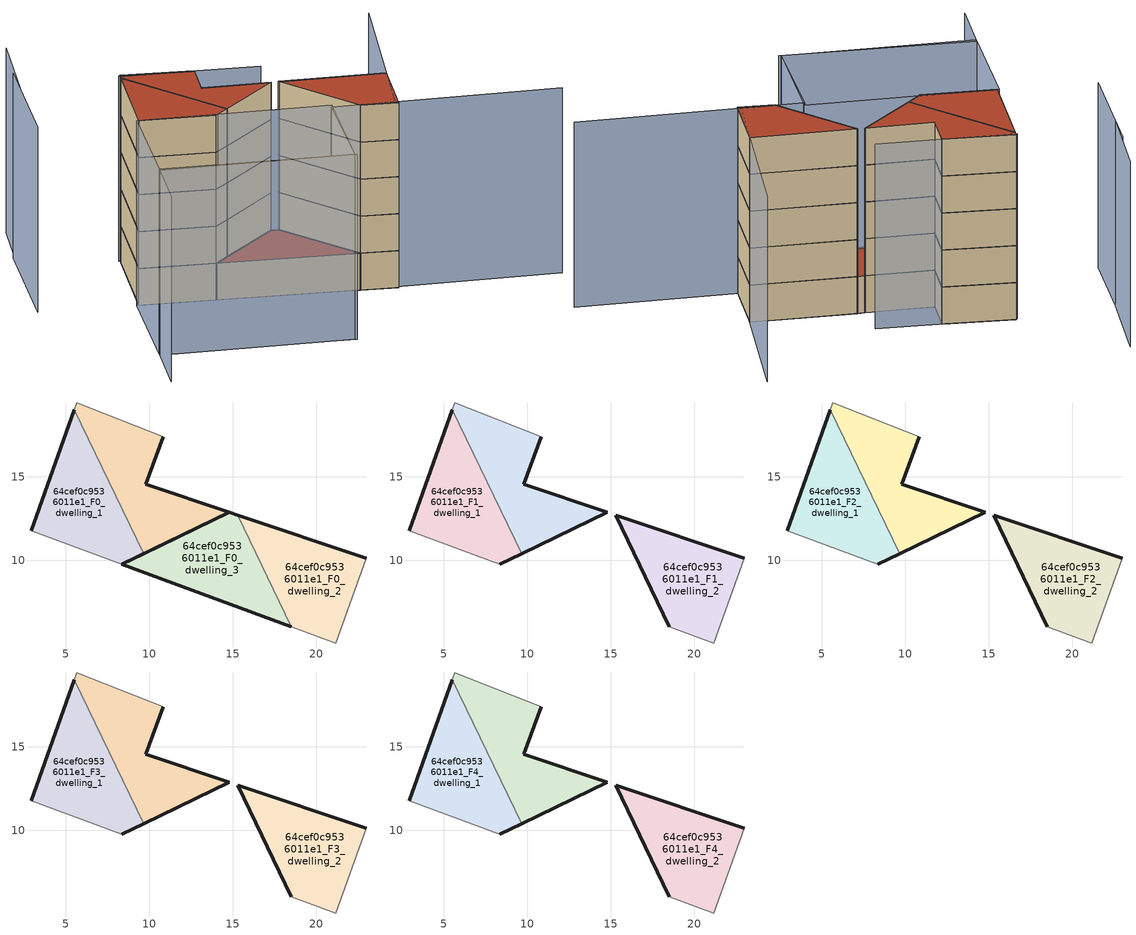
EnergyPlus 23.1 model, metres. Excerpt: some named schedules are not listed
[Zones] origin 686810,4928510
64cef0c9536011e1_F0_dwelling_0
 floor ground (EU_floor_Construction): 14.79,12.88 9.8,14.55 10.84,17.39 5.66,19.42 5.52,19.03 9.66,10.41 z0
 wall outside (EU_wall_Construction): 10.84,17.39 9.8,14.55 14.79,12.88 9.66,10.41 z0:3
 wall to 64cef0c9536011e1_F0_dwelling_1 (EU_wall_Construction): 9.66,10.41 5.52,19.03 z0:3
 wall adiabatic (EU_wall_Construction): 5.52,19.03 5.66,19.42 10.84,17.39 z0:3
64cef0c9536011e1_F0_dwelling_1
 floor ground (EU_floor_Construction): 9.66,10.41 5.52,19.03 2.93,11.76 8.34,9.77 z0
 wall outside (EU_wall_Construction): 9.66,10.41 8.34,9.77 / 2.93,11.76 5.52,19.03 z0:3
 wall adiabatic (EU_wall_Construction): 8.34,9.77 2.93,11.76 z0:3
64cef0c9536011e1_F0_dwelling_2
 floor ground (EU_floor_Construction): 21.16,5.05 22.99,10.13 15.28,12.71 18.5,6.03 z0
 wall outside (EU_wall_Construction): 15.28,12.71 22.99,10.13 z0:3
 wall adiabatic (EU_wall_Construction): 22.99,10.13 21.16,5.05 18.5,6.03 z0:3
 wall to 64cef0c9536011e1_F0_dwelling_3 (EU_wall_Construction): 18.5,6.03 15.28,12.71 z0:3
64cef0c9536011e1_F0_dwelling_3
 floor ground (EU_floor_Construction): 18.5,6.03 15.28,12.71 14.79,12.88 8.34,9.77 z0
 wall outside (EU_wall_Construction): 18.5,6.03 8.34,9.77 14.79,12.88 15.28,12.71 z0:3
 roof outside (EU_roof_Construction): 15.28,12.71 18.5,6.03 8.34,9.77 14.79,12.88 z3
64cef0c9536011e1_F1_dwelling_0
 floor to 64cef0c9536011e1_F0_dwelling_0 (EU_floor_Construction): 14.79,12.88 9.8,14.55 10.84,17.39 5.66,19.42 5.52,19.03 9.66,10.41 z3
 wall outside (EU_wall_Construction): 10.84,17.39 9.8,14.55 14.79,12.88 9.66,10.41 z3:6
 wall to 64cef0c9536011e1_F1_dwelling_1 (EU_wall_Construction): 9.66,10.41 5.52,19.03 z3:6
 wall adiabatic (EU_wall_Construction): 5.52,19.03 5.66,19.42 10.84,17.39 z3:6
64cef0c9536011e1_F1_dwelling_1
 floor to 64cef0c9536011e1_F0_dwelling_1 (EU_floor_Construction): 9.66,10.41 5.52,19.03 2.93,11.76 8.34,9.77 z3
 wall outside (EU_wall_Construction): 9.66,10.41 8.34,9.77 / 2.93,11.76 5.52,19.03 z3:6
 wall adiabatic (EU_wall_Construction): 8.34,9.77 2.93,11.76 z3:6
64cef0c9536011e1_F1_dwelling_2
 floor to 64cef0c9536011e1_F0_dwelling_2 (EU_floor_Construction): 21.16,5.05 22.99,10.13 15.28,12.71 18.5,6.03 z3
 wall outside (EU_wall_Construction): 18.5,6.03 15.28,12.71 22.99,10.13 z3:6
 wall adiabatic (EU_wall_Construction): 22.99,10.13 21.16,5.05 18.5,6.03 z3:6
64cef0c9536011e1_F2_dwelling_0
 floor to 64cef0c9536011e1_F1_dwelling_0 (EU_floor_Construction): 14.79,12.88 9.8,14.55 10.84,17.39 5.66,19.42 5.52,19.03 9.66,10.41 z6
 wall outside (EU_wall_Construction): 10.84,17.39 9.8,14.55 14.79,12.88 9.66,10.41 z6:9
 wall to 64cef0c9536011e1_F2_dwelling_1 (EU_wall_Construction): 9.66,10.41 5.52,19.03 z6:9
 wall adiabatic (EU_wall_Construction): 5.52,19.03 5.66,19.42 10.84,17.39 z6:9
64cef0c9536011e1_F2_dwelling_1
 floor to 64cef0c9536011e1_F1_dwelling_1 (EU_floor_Construction): 9.66,10.41 5.52,19.03 2.93,11.76 8.34,9.77 z6
 wall outside (EU_wall_Construction): 9.66,10.41 8.34,9.77 / 2.93,11.76 5.52,19.03 z6:9
 wall adiabatic (EU_wall_Construction): 8.34,9.77 2.93,11.76 z6:9
64cef0c9536011e1_F2_dwelling_2
 floor to 64cef0c9536011e1_F1_dwelling_2 (EU_floor_Construction): 21.16,5.05 22.99,10.13 15.28,12.71 18.5,6.03 z6
 wall outside (EU_wall_Construction): 18.5,6.03 15.28,12.71 22.99,10.13 z6:9
 wall adiabatic (EU_wall_Construction): 22.99,10.13 21.16,5.05 18.5,6.03 z6:9
64cef0c9536011e1_F3_dwelling_0
 floor to 64cef0c9536011e1_F2_dwelling_0 (EU_floor_Construction): 14.79,12.88 9.8,14.55 10.84,17.39 5.66,19.42 5.52,19.03 9.66,10.41 z9
 wall outside (EU_wall_Construction): 10.84,17.39 9.8,14.55 14.79,12.88 9.66,10.41 z9:12
 wall to 64cef0c9536011e1_F3_dwelling_1 (EU_wall_Construction): 9.66,10.41 5.52,19.03 z9:12
 wall adiabatic (EU_wall_Construction): 5.52,19.03 5.66,19.42 10.84,17.39 z9:12
64cef0c9536011e1_F3_dwelling_1
 floor to 64cef0c9536011e1_F2_dwelling_1 (EU_floor_Construction): 9.66,10.41 5.52,19.03 2.93,11.76 8.34,9.77 z9
 wall outside (EU_wall_Construction): 9.66,10.41 8.34,9.77 / 2.93,11.76 5.52,19.03 z9:12
 wall adiabatic (EU_wall_Construction): 8.34,9.77 2.93,11.76 z9:12
64cef0c9536011e1_F3_dwelling_2
 floor to 64cef0c9536011e1_F2_dwelling_2 (EU_floor_Construction): 21.16,5.05 22.99,10.13 15.28,12.71 18.5,6.03 z9
 wall outside (EU_wall_Construction): 18.5,6.03 15.28,12.71 22.99,10.13 z9:12
 wall adiabatic (EU_wall_Construction): 22.99,10.13 21.16,5.05 18.5,6.03 z9:12
64cef0c9536011e1_F4_dwelling_0
 floor to 64cef0c9536011e1_F3_dwelling_0 (EU_floor_Construction): 14.79,12.88 9.8,14.55 10.84,17.39 5.66,19.42 5.52,19.03 9.66,10.41 z12
 wall outside (EU_wall_Construction): 10.84,17.39 9.8,14.55 14.79,12.88 9.66,10.41 z12:15
 wall to 64cef0c9536011e1_F4_dwelling_1 (EU_wall_Construction): 9.66,10.41 5.52,19.03 z12:15
 wall adiabatic (EU_wall_Construction): 5.52,19.03 5.66,19.42 10.84,17.39 z12:15
 roof outside (EU_roof_Construction): 10.84,17.39 9.8,14.55 14.79,12.88 9.66,10.41 5.52,19.03 5.66,19.42 z15
64cef0c9536011e1_F4_dwelling_1
 floor to 64cef0c9536011e1_F3_dwelling_1 (EU_floor_Construction): 9.66,10.41 5.52,19.03 2.93,11.76 8.34,9.77 z12
 wall outside (EU_wall_Construction): 9.66,10.41 8.34,9.77 / 2.93,11.76 5.52,19.03 z12:15
 wall adiabatic (EU_wall_Construction): 8.34,9.77 2.93,11.76 z12:15
 roof outside (EU_roof_Construction): 5.52,19.03 9.66,10.41 8.34,9.77 2.93,11.76 z15
64cef0c9536011e1_F4_dwelling_2
 floor to 64cef0c9536011e1_F3_dwelling_2 (EU_floor_Construction): 21.16,5.05 22.99,10.13 15.28,12.71 18.5,6.03 z12
 wall outside (EU_wall_Construction): 18.5,6.03 15.28,12.71 22.99,10.13 z12:15
 wall adiabatic (EU_wall_Construction): 22.99,10.13 21.16,5.05 18.5,6.03 z12:15
 roof outside (EU_roof_Construction): 22.99,10.13 21.16,5.05 18.5,6.03 15.28,12.71 z15
shading: -1.64,-1.07 0.01,3.6 / 0.01,3.6 13.98,-1.33 / 13.79,-1.31 16.43,6.79 / 16.43,6.79 32.93,1.41 / -0.97,23.63 -4.11,14.47 / 0.74,27.72 -1.93,20.82 / 20.91,5.16 27.05,19.86 / 15.52,15.71 5.49,19.31 / 13.81,-1.26 -0.05,3.41 / -0.05,3.41 2.78,11.81 / 2.78,11.81 16.64,7.14 / 16.64,7.14 13.81,-1.26 z0:15
[Building]
EU S2 Campaign: North Axis=0; Terrain=City; Solar Distribution=FullExterior
[Site:Location]
Bologna: Latitude=44.5; Longitude=11.25; Time Zone=1; Elevation=37
[SizingPeriod:WeatherFileDays]
AnnualSizingPeriod: Begin Month=1; Begin Day of Month=1; End Month=12; End Day of Month=31; Day of Week for Start Day=Monday; Use Weather File Daylight Saving Period=No; Use Weather File Rain and Snow Indicators=No
[MATERIAL]
EU_InternalMass_Material: Roughness=MediumRough; Thickness=0.1; Conductivity=1; Density=1800; Specific Heat=900; Thermal Absorptance=0.9; Solar Absorptance=0.7; Visible Absorptance=0.7
[MATERIAL:NOMASS] Roughness=MediumRough; Thermal Absorptance=0.9; Solar Absorptance=0.7; Visible Absorptance=0.7
Name | Thermal Resistance
EU_wall_NoMass | 0.905828
EU_roof_NoMass | 0.37593
EU_floor_NoMass | 0.67114
[CONSTRUCTION]
EU_wall_Construction: EU_wall_NoMass
EU_roof_Construction: EU_roof_NoMass
EU_floor_Construction: EU_floor_NoMass
EU_InternalMass_Construction: EU_InternalMass_Material
[ZONE] Type=1; Multiplier=1; Ceiling Height=autocalculate; Floor Area=autocalculate; Part of Total Floor Area=Yes
Name | Volume
64cef0c9536011e1_F0_dwelling_0; 64cef0c9536011e1_F1_dwelling_0; 64cef0c9536011e1_F2_dwelling_0; 64cef0c9536011e1_F3_dwelling_0; 64cef0c9536011e1_F4_dwelling_0 | 87.7053
64cef0c9536011e1_F0_dwelling_1; 64cef0c9536011e1_F1_dwelling_1; 64cef0c9536011e1_F2_dwelling_1; 64cef0c9536011e1_F3_dwelling_1; 64cef0c9536011e1_F4_dwelling_1 | 87.7046
64cef0c9536011e1_F0_dwelling_2; 64cef0c9536011e1_F1_dwelling_2; 64cef0c9536011e1_F2_dwelling_2; 64cef0c9536011e1_F3_dwelling_2; 64cef0c9536011e1_F4_dwelling_2 | 87.7104
64cef0c9536011e1_F0_dwelling_3 | 87.6987
[INTERNALMASS] Construction=EU_InternalMass_Construction
Name | Zone or ZoneList | Surface Area
64cef0c9536011e1_F0_dwelling_0_EU_InternalMass | 64cef0c9536011e1_F0_dwelling_0 | 29.2346
64cef0c9536011e1_F0_dwelling_1_EU_InternalMass | 64cef0c9536011e1_F0_dwelling_1 | 29.235
64cef0c9536011e1_F0_dwelling_2_EU_InternalMass | 64cef0c9536011e1_F0_dwelling_2 | 29.2368
64cef0c9536011e1_F0_dwelling_3_EU_InternalMass | 64cef0c9536011e1_F0_dwelling_3 | 29.2331
64cef0c9536011e1_F1_dwelling_0_EU_InternalMass | 64cef0c9536011e1_F1_dwelling_0 | 38.9858
64cef0c9536011e1_F1_dwelling_1_EU_InternalMass | 64cef0c9536011e1_F1_dwelling_1 | 38.9789
64cef0c9536011e1_F1_dwelling_2_EU_InternalMass | 64cef0c9536011e1_F1_dwelling_2 | 38.9802
64cef0c9536011e1_F2_dwelling_0_EU_InternalMass | 64cef0c9536011e1_F2_dwelling_0 | 38.9858
64cef0c9536011e1_F2_dwelling_1_EU_InternalMass | 64cef0c9536011e1_F2_dwelling_1 | 38.9789
64cef0c9536011e1_F2_dwelling_2_EU_InternalMass | 64cef0c9536011e1_F2_dwelling_2 | 38.9802
64cef0c9536011e1_F3_dwelling_0_EU_InternalMass | 64cef0c9536011e1_F3_dwelling_0 | 38.9858
64cef0c9536011e1_F3_dwelling_1_EU_InternalMass | 64cef0c9536011e1_F3_dwelling_1 | 38.9789
64cef0c9536011e1_F3_dwelling_2_EU_InternalMass | 64cef0c9536011e1_F3_dwelling_2 | 38.9802
64cef0c9536011e1_F4_dwelling_0_EU_InternalMass | 64cef0c9536011e1_F4_dwelling_0 | 38.9858
64cef0c9536011e1_F4_dwelling_1_EU_InternalMass | 64cef0c9536011e1_F4_dwelling_1 | 38.9789
64cef0c9536011e1_F4_dwelling_2_EU_InternalMass | 64cef0c9536011e1_F4_dwelling_2 | 38.9802
[OTHEREQUIPMENT] Fuel Type=Electricity; Design Level Calculation Method=Watts/Area; Power per Zone Floor Area=1; Fraction Latent=0; Fraction Radiant=0; Fraction Lost=0; Carbon Dioxide Generation Rate=0; EndUse Subcategory=EU_Step8_InternalGains
Name | Zone or ZoneList or Space or SpaceList | Schedule
EU_Step8_InternalGain_64cef0c9536011e1_F0_dwelling_0_f000 | 64cef0c9536011e1_F0_dwelling_0 | EU_Step8_GainSchedule_64cef0c9536011e1_F0_dwelling_0_f000
EU_Step8_InternalGain_64cef0c9536011e1_F0_dwelling_1_f000 | 64cef0c9536011e1_F0_dwelling_1 | EU_Step8_GainSchedule_64cef0c9536011e1_F0_dwelling_1_f000
EU_Step8_InternalGain_64cef0c9536011e1_F0_dwelling_2_f000 | 64cef0c9536011e1_F0_dwelling_2 | EU_Step8_GainSchedule_64cef0c9536011e1_F0_dwelling_2_f000
EU_Step8_InternalGain_64cef0c9536011e1_F0_dwelling_3_f000 | 64cef0c9536011e1_F0_dwelling_3 | EU_Step8_GainSchedule_64cef0c9536011e1_F0_dwelling_3_f000
EU_Step8_InternalGain_64cef0c9536011e1_F1_dwelling_0_f000 | 64cef0c9536011e1_F1_dwelling_0 | EU_Step8_GainSchedule_64cef0c9536011e1_F1_dwelling_0_f000
EU_Step8_InternalGain_64cef0c9536011e1_F1_dwelling_1_f000 | 64cef0c9536011e1_F1_dwelling_1 | EU_Step8_GainSchedule_64cef0c9536011e1_F1_dwelling_1_f000
EU_Step8_InternalGain_64cef0c9536011e1_F1_dwelling_2_f000 | 64cef0c9536011e1_F1_dwelling_2 | EU_Step8_GainSchedule_64cef0c9536011e1_F1_dwelling_2_f000
EU_Step8_InternalGain_64cef0c9536011e1_F2_dwelling_0_f000 | 64cef0c9536011e1_F2_dwelling_0 | EU_Step8_GainSchedule_64cef0c9536011e1_F2_dwelling_0_f000
EU_Step8_InternalGain_64cef0c9536011e1_F2_dwelling_1_f000 | 64cef0c9536011e1_F2_dwelling_1 | EU_Step8_GainSchedule_64cef0c9536011e1_F2_dwelling_1_f000
EU_Step8_InternalGain_64cef0c9536011e1_F2_dwelling_2_f000 | 64cef0c9536011e1_F2_dwelling_2 | EU_Step8_GainSchedule_64cef0c9536011e1_F2_dwelling_2_f000
EU_Step8_InternalGain_64cef0c9536011e1_F3_dwelling_0_f000 | 64cef0c9536011e1_F3_dwelling_0 | EU_Step8_GainSchedule_64cef0c9536011e1_F3_dwelling_0_f000
EU_Step8_InternalGain_64cef0c9536011e1_F3_dwelling_1_f000 | 64cef0c9536011e1_F3_dwelling_1 | EU_Step8_GainSchedule_64cef0c9536011e1_F3_dwelling_1_f000
EU_Step8_InternalGain_64cef0c9536011e1_F3_dwelling_2_f000 | 64cef0c9536011e1_F3_dwelling_2 | EU_Step8_GainSchedule_64cef0c9536011e1_F3_dwelling_2_f000
EU_Step8_InternalGain_64cef0c9536011e1_F4_dwelling_0_f000 | 64cef0c9536011e1_F4_dwelling_0 | EU_Step8_GainSchedule_64cef0c9536011e1_F4_dwelling_0_f000
EU_Step8_InternalGain_64cef0c9536011e1_F4_dwelling_1_f000 | 64cef0c9536011e1_F4_dwelling_1 | EU_Step8_GainSchedule_64cef0c9536011e1_F4_dwelling_1_f000
EU_Step8_InternalGain_64cef0c9536011e1_F4_dwelling_2_f000 | 64cef0c9536011e1_F4_dwelling_2 | EU_Step8_GainSchedule_64cef0c9536011e1_F4_dwelling_2_f000
[ZONEVENTILATION:DESIGNFLOWRATE] Schedule=EU_AlwaysOn; Design Flow Rate Calculation Method=AirChanges/Hour; Air Changes per Hour=0.73129; Ventilation Type=Natural; Fan Pressure Rise=0; Fan Total Efficiency=1; Constant Term Coefficient=1; Temperature Term Coefficient=0; Velocity Term Coefficient=0; Velocity Squared Term Coefficient=0; Minimum Indoor Temperature=-100; Maximum Indoor Temperature=100; Delta Temperature=-100; Minimum Outdoor Temperature=-100; Maximum Outdoor Temperature=100; Maximum Wind Speed=40
Name | Zone or ZoneList or Space or SpaceList
EU_ConstantAir_64cef0c9536011e1_F0_dwelling_0 | 64cef0c9536011e1_F0_dwelling_0
EU_ConstantAir_64cef0c9536011e1_F0_dwelling_1 | 64cef0c9536011e1_F0_dwelling_1
EU_ConstantAir_64cef0c9536011e1_F0_dwelling_2 | 64cef0c9536011e1_F0_dwelling_2
EU_ConstantAir_64cef0c9536011e1_F0_dwelling_3 | 64cef0c9536011e1_F0_dwelling_3
EU_ConstantAir_64cef0c9536011e1_F1_dwelling_0 | 64cef0c9536011e1_F1_dwelling_0
EU_ConstantAir_64cef0c9536011e1_F1_dwelling_1 | 64cef0c9536011e1_F1_dwelling_1
EU_ConstantAir_64cef0c9536011e1_F1_dwelling_2 | 64cef0c9536011e1_F1_dwelling_2
EU_ConstantAir_64cef0c9536011e1_F2_dwelling_0 | 64cef0c9536011e1_F2_dwelling_0
EU_ConstantAir_64cef0c9536011e1_F2_dwelling_1 | 64cef0c9536011e1_F2_dwelling_1
EU_ConstantAir_64cef0c9536011e1_F2_dwelling_2 | 64cef0c9536011e1_F2_dwelling_2
EU_ConstantAir_64cef0c9536011e1_F3_dwelling_0 | 64cef0c9536011e1_F3_dwelling_0
EU_ConstantAir_64cef0c9536011e1_F3_dwelling_1 | 64cef0c9536011e1_F3_dwelling_1
EU_ConstantAir_64cef0c9536011e1_F3_dwelling_2 | 64cef0c9536011e1_F3_dwelling_2
EU_ConstantAir_64cef0c9536011e1_F4_dwelling_0 | 64cef0c9536011e1_F4_dwelling_0
EU_ConstantAir_64cef0c9536011e1_F4_dwelling_1 | 64cef0c9536011e1_F4_dwelling_1
EU_ConstantAir_64cef0c9536011e1_F4_dwelling_2 | 64cef0c9536011e1_F4_dwelling_2
[HVACTEMPLATE:THERMOSTAT] Constant Heating Setpoint=20; Constant Cooling Setpoint=50
EU_HeatOnly_64cef0c9536011e1_F0_dwelling_0; EU_HeatOnly_64cef0c9536011e1_F0_dwelling_1; EU_HeatOnly_64cef0c9536011e1_F0_dwelling_2; EU_HeatOnly_64cef0c9536011e1_F0_dwelling_3; EU_HeatOnly_64cef0c9536011e1_F1_dwelling_0; EU_HeatOnly_64cef0c9536011e1_F1_dwelling_1; EU_HeatOnly_64cef0c9536011e1_F1_dwelling_2; EU_HeatOnly_64cef0c9536011e1_F2_dwelling_0; EU_HeatOnly_64cef0c9536011e1_F2_dwelling_1; EU_HeatOnly_64cef0c9536011e1_F2_dwelling_2; EU_HeatOnly_64cef0c9536011e1_F3_dwelling_0; EU_HeatOnly_64cef0c9536011e1_F3_dwelling_1; EU_HeatOnly_64cef0c9536011e1_F3_dwelling_2; EU_HeatOnly_64cef0c9536011e1_F4_dwelling_0; EU_HeatOnly_64cef0c9536011e1_F4_dwelling_1; EU_HeatOnly_64cef0c9536011e1_F4_dwelling_2
[HVACTEMPLATE:ZONE:IDEALLOADSAIRSYSTEM] System Availability Schedule=EU_AlwaysOn; Maximum Heating Supply Air Temperature=50; Minimum Cooling Supply Air Temperature=13; Maximum Heating Supply Air Humidity Ratio=0.0156; Minimum Cooling Supply Air Humidity Ratio=0.0077; Heating Limit=NoLimit; Cooling Limit=NoLimit; Heating Availability Schedule=EU_AlwaysOn; Cooling Availability Schedule=EU_CoolingOff; Dehumidification Control Type=ConstantSensibleHeatRatio; Cooling Sensible Heat Ratio=0.7; Dehumidification Setpoint=60; Humidification Control Type=None; Humidification Setpoint=30; Outdoor Air Method=None; Outdoor Air Flow Rate per Person=0.00944; Outdoor Air Flow Rate per Zone Floor Area=0; Outdoor Air Flow Rate per Zone=0; Demand Controlled Ventilation Type=None; Outdoor Air Economizer Type=NoEconomizer; Heat Recovery Type=None; Sensible Heat Recovery Effectiveness=0.7; Latent Heat Recovery Effectiveness=0.65
Name | Template Thermostat
64cef0c9536011e1_F0_dwelling_0 | EU_HeatOnly_64cef0c9536011e1_F0_dwelling_0
64cef0c9536011e1_F0_dwelling_1 | EU_HeatOnly_64cef0c9536011e1_F0_dwelling_1
64cef0c9536011e1_F0_dwelling_2 | EU_HeatOnly_64cef0c9536011e1_F0_dwelling_2
64cef0c9536011e1_F0_dwelling_3 | EU_HeatOnly_64cef0c9536011e1_F0_dwelling_3
64cef0c9536011e1_F1_dwelling_0 | EU_HeatOnly_64cef0c9536011e1_F1_dwelling_0
64cef0c9536011e1_F1_dwelling_1 | EU_HeatOnly_64cef0c9536011e1_F1_dwelling_1
64cef0c9536011e1_F1_dwelling_2 | EU_HeatOnly_64cef0c9536011e1_F1_dwelling_2
64cef0c9536011e1_F2_dwelling_0 | EU_HeatOnly_64cef0c9536011e1_F2_dwelling_0
64cef0c9536011e1_F2_dwelling_1 | EU_HeatOnly_64cef0c9536011e1_F2_dwelling_1
64cef0c9536011e1_F2_dwelling_2 | EU_HeatOnly_64cef0c9536011e1_F2_dwelling_2
64cef0c9536011e1_F3_dwelling_0 | EU_HeatOnly_64cef0c9536011e1_F3_dwelling_0
64cef0c9536011e1_F3_dwelling_1 | EU_HeatOnly_64cef0c9536011e1_F3_dwelling_1
64cef0c9536011e1_F3_dwelling_2 | EU_HeatOnly_64cef0c9536011e1_F3_dwelling_2
64cef0c9536011e1_F4_dwelling_0 | EU_HeatOnly_64cef0c9536011e1_F4_dwelling_0
64cef0c9536011e1_F4_dwelling_1 | EU_HeatOnly_64cef0c9536011e1_F4_dwelling_1
64cef0c9536011e1_F4_dwelling_2 | EU_HeatOnly_64cef0c9536011e1_F4_dwelling_2
[SIZING:ZONE] Zone Cooling Design Supply Air Temperature Input Method=SupplyAirTemperature; Zone Cooling Design Supply Air Temperature=13; Zone Heating Design Supply Air Temperature Input Method=SupplyAirTemperature; Zone Heating Design Supply Air Temperature=50; Zone Cooling Design Supply Air Humidity Ratio=0.008; Zone Heating Design Supply Air Humidity Ratio=0.008; Cooling Design Air Flow Method=DesignDay; Cooling Design Air Flow Rate=0; Cooling Minimum Air Flow per Zone Floor Area=0.000762; Cooling Minimum Air Flow=0; Cooling Minimum Air Flow Fraction=0.2; Heating Design Air Flow Method=DesignDay; Heating Design Air Flow Rate=0; Heating Maximum Air Flow per Zone Floor Area=0.002032; Heating Maximum Air Flow=0.141576; Heating Maximum Air Flow Fraction=0.3; Account for Dedicated Outdoor Air System=No; Dedicated Outdoor Air System Control Strategy=NeutralSupplyAir; Dedicated Outdoor Air Low Setpoint Temperature for Design=autosize; Dedicated Outdoor Air High Setpoint Temperature for Design=autosize; Zone Load Sizing Method=Sensible Load Only No Latent Load; Zone Latent Cooling Design Supply Air Humidity Ratio Input Method=HumidityRatioDifference; Zone Cooling Design Supply Air Humidity Ratio Difference=0.005; Zone Latent Heating Design Supply Air Humidity Ratio Input Method=HumidityRatioDifference; Zone Humidification Design Supply Air Humidity Ratio Difference=0.005
64cef0c9536011e1_F0_dwelling_0; 64cef0c9536011e1_F0_dwelling_1; 64cef0c9536011e1_F0_dwelling_2; 64cef0c9536011e1_F0_dwelling_3; 64cef0c9536011e1_F1_dwelling_0; 64cef0c9536011e1_F1_dwelling_1; 64cef0c9536011e1_F1_dwelling_2; 64cef0c9536011e1_F2_dwelling_0; 64cef0c9536011e1_F2_dwelling_1; 64cef0c9536011e1_F2_dwelling_2; 64cef0c9536011e1_F3_dwelling_0; 64cef0c9536011e1_F3_dwelling_1; 64cef0c9536011e1_F3_dwelling_2; 64cef0c9536011e1_F4_dwelling_0; 64cef0c9536011e1_F4_dwelling_1; 64cef0c9536011e1_F4_dwelling_2
[SCHEDULE:FILE] Column Number=1; Rows to Skip at Top=0; Number of Hours of Data=8760; Column Separator=Comma; Interpolate to Timestep=No; Minutes per Item=60; Adjust Schedule for Daylight Savings=Yes
Name | File
EU_Step8_GainSchedule_64cef0c9536011e1_F0_dwelling_0_f000 | ../../schedules/64cef0c9536011e1/64cef0c9536011e1_F0_dwelling_0_f000_gain.csv
EU_Step8_GainSchedule_64cef0c9536011e1_F0_dwelling_1_f000 | ../../schedules/64cef0c9536011e1/64cef0c9536011e1_F0_dwelling_1_f000_gain.csv
